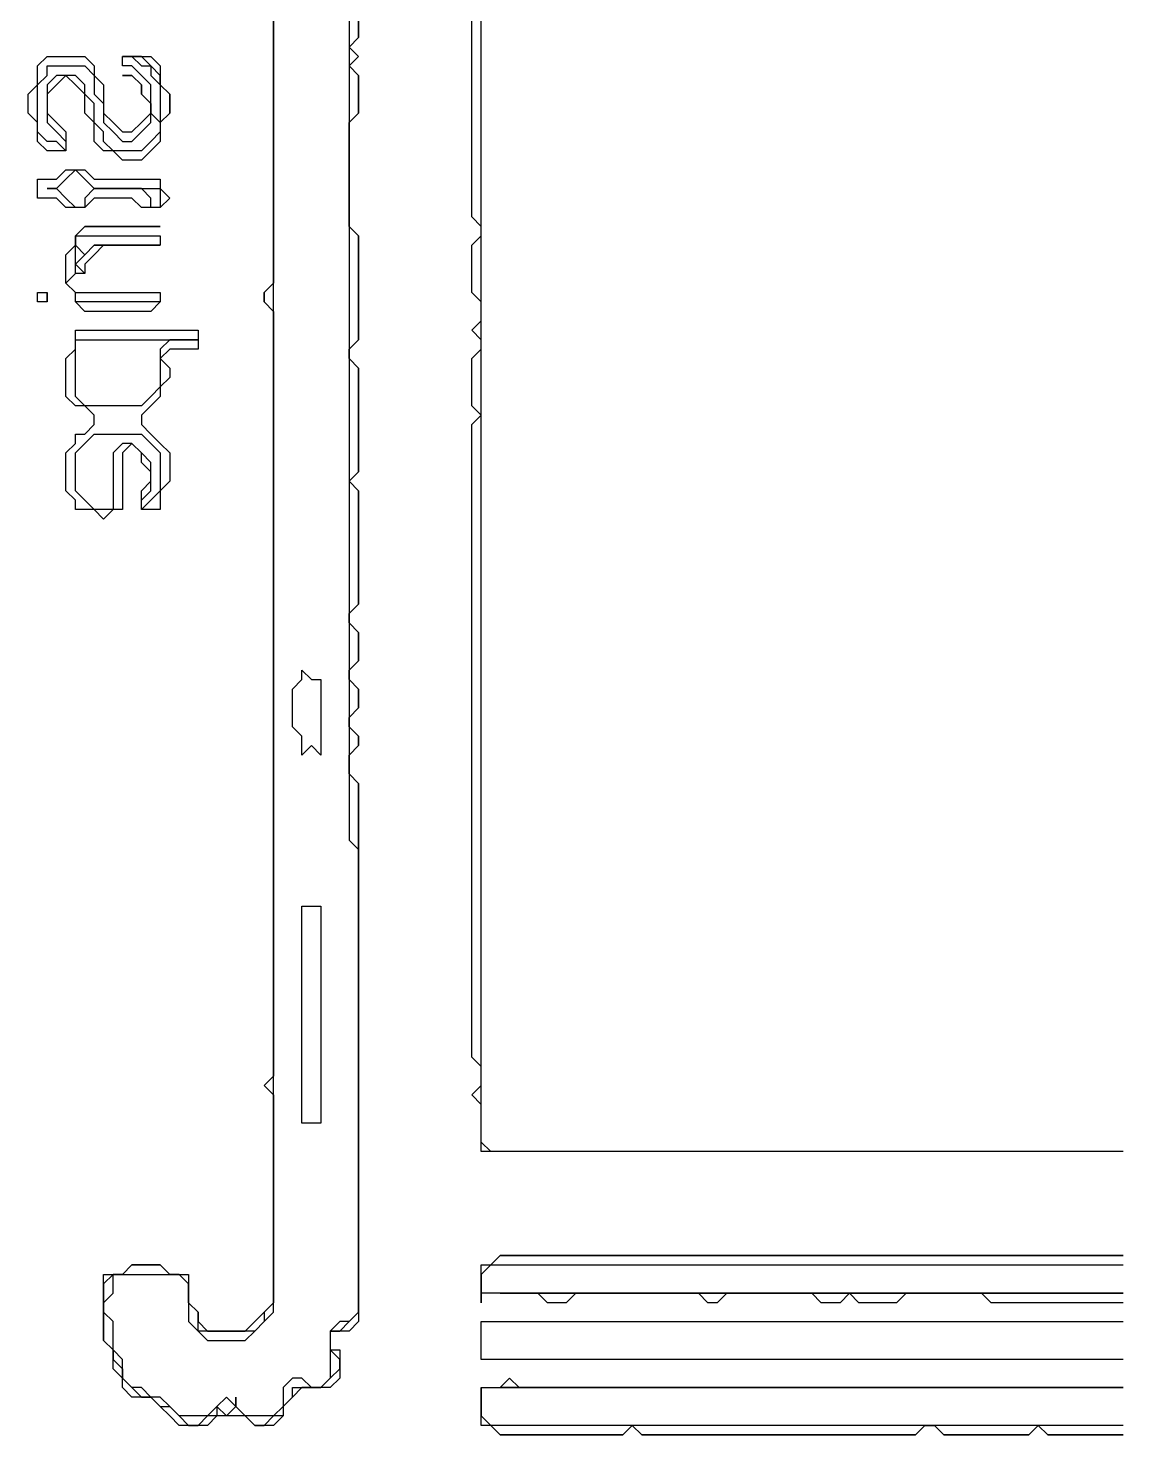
# Model space of a CAD drawing. Header units: metres. Extents: x 61 to 947, y 23 to 655.
# Drawn here: x 492 to 607.8, y 357 to 506 of the extents above; entities that cross this region are included whole.
import ezdxf

# ---------------------------------------------------------------- set-up
doc = ezdxf.new("R2010")
doc.units = ezdxf.units.M

msp = doc.modelspace()

# ---------------------------------------------------------------- linework, layer by layer
for points in [[(526, 507, 0), (526, 506, 0), (526, 505, 0), (526, 504, 0), (526, 503, 0), (526, 502, 0), (526, 501, 0), (526, 500, 0), (526, 499, 0), (526, 498, 0), (526, 497, 0), (526, 496, 0), (526, 495, 0), (526, 494, 0), (526, 493, 0), (526, 492, 0), (526, 491, 0), (526, 490, 0), (526, 489, 0), (526, 488, 0), (526, 487, 0), (526, 486, 0), (526, 485, 0), (526, 484, 0), (526, 483, 0), (526, 482, 0), (526, 481, 0), (526, 480, 0), (526, 479, 0), (526, 478, 0), (526, 477, 0), (526, 476, 0), (526, 475, 0), (526, 474, 0), (526, 473, 0), (526, 472, 0), (526, 471, 0), (526, 470, 0), (526, 469, 0), (526, 468, 0), (526, 467, 0), (526, 466, 0), (526, 465, 0), (526, 464, 0), (526, 463, 0), (526, 462, 0), (526, 461, 0), (526, 460, 0), (526, 459, 0), (526, 458, 0), (526, 457, 0), (526, 456, 0), (526, 455, 0), (526, 454, 0), (526, 453, 0), (526, 452, 0), (526, 451, 0), (526, 450, 0), (526, 449, 0), (526, 448, 0), (526, 447, 0), (526, 446, 0), (526, 445, 0), (526, 444, 0), (526, 443, 0), (526, 442, 0), (526, 441, 0), (526, 440, 0), (526, 439, 0), (526, 438, 0), (526, 437, 0), (526, 436, 0), (526, 435, 0), (526, 434, 0), (526, 433, 0), (526, 432, 0), (526, 431, 0), (526, 430, 0), (526, 429, 0), (526, 428, 0), (526, 427, 0), (526, 426, 0), (526, 425, 0), (526, 424, 0), (526, 423, 0), (526, 422, 0), (526, 421, 0), (526, 420, 0), (527, 419, 0), (527, 418, 0), (527, 417, 0), (527, 416, 0), (527, 415, 0), (527, 414, 0), (527, 413, 0), (527, 412, 0), (527, 411, 0), (527, 410, 0), (527, 409, 0), (527, 408, 0), (527, 407, 0), (527, 406, 0), (527, 405, 0), (527, 404, 0), (527, 403, 0), (527, 402, 0), (527, 401, 0), (527, 400, 0), (527, 399, 0), (527, 398, 0), (527, 397, 0), (527, 396, 0), (527, 395, 0), (527, 394, 0), (527, 393, 0), (527, 392, 0), (527, 391, 0), (527, 390, 0), (527, 389, 0), (527, 388, 0), (527, 387, 0), (527, 386, 0), (527, 385, 0), (527, 384, 0), (527, 383, 0), (527, 382, 0), (527, 381, 0), (527, 380, 0), (527, 379, 0), (527, 378, 0), (527, 377, 0), (527, 376, 0), (527, 375, 0), (527, 374, 0), (527, 373, 0), (527, 372, 0), (527, 371, 0), (527, 370, 0), (526, 369, 0), (525, 369, 0), (524, 368, 0), (524, 367, 0), (524, 366, 0), (524, 365, 0), (524, 364, 0), (524, 363, 0), (523, 362, 0), (522, 362, 0), (521, 363, 0), (520, 363, 0), (519, 362, 0), (519, 361, 0), (519, 360, 0), (519, 359, 0), (518, 359, 0), (517, 359, 0), (516, 359, 0), (515, 359, 0), (514, 360, 0), (513, 361, 0), (512, 360, 0), (512, 359, 0), (511, 359, 0), (510, 359, 0), (509, 359, 0), (508, 359, 0), (507, 360, 0), (506, 361, 0), (505, 361, 0), (504, 362, 0), (503, 362, 0), (502, 363, 0), (502, 364, 0), (502, 365, 0), (501, 366, 0), (501, 367, 0), (501, 368, 0), (501, 369, 0), (500, 370, 0), (500, 371, 0), (501, 372, 0), (501, 373, 0), (501, 374, 0), (502, 374, 0), (503, 374, 0), (504, 374, 0), (505, 374, 0), (506, 374, 0), (507, 374, 0), (508, 374, 0), (509, 373, 0), (509, 372, 0), (509, 371, 0), (509, 370, 0), (509, 369, 0), (510, 368, 0), (511, 367, 0), (512, 367, 0), (513, 367, 0), (514, 367, 0), (515, 367, 0), (516, 368, 0), (517, 369, 0), (518, 370, 0), (518, 371, 0), (518, 372, 0), (518, 373, 0), (518, 374, 0), (518, 375, 0), (518, 376, 0), (518, 377, 0), (518, 378, 0), (518, 379, 0), (518, 380, 0), (518, 381, 0), (518, 382, 0), (518, 383, 0), (518, 384, 0), (518, 385, 0), (518, 386, 0), (518, 387, 0), (518, 388, 0), (518, 389, 0), (518, 390, 0), (518, 391, 0), (518, 392, 0), (518, 393, 0), (518, 394, 0), (518, 395, 0), (518, 396, 0), (518, 397, 0), (518, 398, 0), (518, 399, 0), (518, 400, 0), (518, 401, 0), (518, 402, 0), (518, 403, 0), (518, 404, 0), (518, 405, 0), (518, 406, 0), (518, 407, 0), (518, 408, 0), (518, 409, 0), (518, 410, 0), (518, 411, 0), (518, 412, 0), (518, 413, 0), (518, 414, 0), (518, 415, 0), (518, 416, 0), (518, 417, 0), (518, 418, 0), (518, 419, 0), (518, 420, 0), (518, 421, 0), (518, 422, 0), (518, 423, 0), (518, 424, 0), (518, 425, 0), (518, 426, 0), (518, 427, 0), (518, 428, 0), (518, 429, 0), (518, 430, 0), (518, 431, 0), (518, 432, 0), (518, 433, 0), (518, 434, 0), (518, 435, 0), (518, 436, 0), (518, 437, 0), (518, 438, 0), (518, 439, 0), (518, 440, 0), (518, 441, 0), (518, 442, 0), (518, 443, 0), (518, 444, 0), (518, 445, 0), (518, 446, 0), (518, 447, 0), (518, 448, 0), (518, 449, 0), (518, 450, 0), (518, 451, 0), (518, 452, 0), (518, 453, 0), (518, 454, 0), (518, 455, 0), (518, 456, 0), (518, 457, 0), (518, 458, 0), (518, 459, 0), (518, 460, 0), (518, 461, 0), (518, 462, 0), (518, 463, 0), (518, 464, 0), (518, 465, 0), (518, 466, 0), (518, 467, 0), (518, 468, 0), (518, 469, 0), (518, 470, 0), (518, 471, 0), (518, 472, 0), (518, 473, 0), (518, 474, 0), (518, 475, 0), (518, 476, 0), (518, 477, 0), (518, 478, 0), (518, 479, 0), (518, 480, 0), (518, 481, 0), (518, 482, 0), (518, 483, 0), (518, 484, 0), (518, 485, 0), (518, 486, 0), (518, 487, 0), (518, 488, 0), (518, 489, 0), (518, 490, 0), (518, 491, 0), (518, 492, 0), (518, 493, 0), (518, 494, 0), (518, 495, 0), (518, 496, 0), (518, 497, 0), (518, 498, 0), (518, 499, 0), (518, 500, 0), (518, 501, 0), (518, 502, 0), (518, 503, 0), (518, 504, 0), (518, 505, 0), (518, 506, 0), (518, 507, 0)], [(608, 387, 0), (607, 387, 0), (606, 387, 0), (605, 387, 0), (604, 387, 0), (603, 387, 0), (602, 387, 0), (601, 387, 0), (600, 387, 0), (599, 387, 0), (598, 387, 0), (597, 387, 0), (596, 387, 0), (595, 387, 0), (594, 387, 0), (593, 387, 0), (592, 387, 0), (591, 387, 0), (590, 387, 0), (589, 387, 0), (588, 387, 0), (587, 387, 0), (586, 387, 0), (585, 387, 0), (584, 387, 0), (583, 387, 0), (582, 387, 0), (581, 387, 0), (580, 387, 0), (579, 387, 0), (578, 387, 0), (577, 387, 0), (576, 387, 0), (575, 387, 0), (574, 387, 0), (573, 387, 0), (572, 387, 0), (571, 387, 0), (570, 387, 0), (569, 387, 0), (568, 387, 0), (567, 387, 0), (566, 387, 0), (565, 387, 0), (564, 387, 0), (563, 387, 0), (562, 387, 0), (561, 387, 0), (560, 387, 0), (559, 387, 0), (558, 387, 0), (557, 387, 0), (556, 387, 0), (555, 387, 0), (554, 387, 0), (553, 387, 0), (552, 387, 0), (551, 387, 0), (550, 387, 0), (549, 387, 0), (548, 387, 0), (547, 387, 0), (546, 387, 0), (545, 387, 0), (544, 387, 0), (543, 387, 0), (542, 387, 0), (541, 387, 0), (540, 388, 0), (540, 389, 0), (540, 390, 0), (540, 391, 0), (540, 392, 0), (540, 393, 0), (540, 394, 0), (540, 395, 0), (540, 396, 0), (540, 397, 0), (540, 398, 0), (540, 399, 0), (540, 400, 0), (540, 401, 0), (540, 402, 0), (540, 403, 0), (540, 404, 0), (540, 405, 0), (540, 406, 0), (540, 407, 0), (540, 408, 0), (540, 409, 0), (540, 410, 0), (540, 411, 0), (540, 412, 0), (540, 413, 0), (540, 414, 0), (540, 415, 0), (540, 416, 0), (540, 417, 0), (540, 418, 0), (540, 419, 0), (540, 420, 0), (540, 421, 0), (540, 422, 0), (540, 423, 0), (540, 424, 0), (540, 425, 0), (540, 426, 0), (540, 427, 0), (540, 428, 0), (540, 429, 0), (540, 430, 0), (540, 431, 0), (540, 432, 0), (540, 433, 0), (540, 434, 0), (540, 435, 0), (540, 436, 0), (540, 437, 0), (540, 438, 0), (540, 439, 0), (540, 440, 0), (540, 441, 0), (540, 442, 0), (540, 443, 0), (540, 444, 0), (540, 445, 0), (540, 446, 0), (540, 447, 0), (540, 448, 0), (540, 449, 0), (540, 450, 0), (540, 451, 0), (540, 452, 0), (540, 453, 0), (540, 454, 0), (540, 455, 0), (540, 456, 0), (540, 457, 0), (540, 458, 0), (540, 459, 0), (540, 460, 0), (540, 461, 0), (540, 462, 0), (540, 463, 0), (540, 464, 0), (540, 465, 0), (540, 466, 0), (540, 467, 0), (540, 468, 0), (540, 469, 0), (540, 470, 0), (540, 471, 0), (540, 472, 0), (540, 473, 0), (540, 474, 0), (540, 475, 0), (540, 476, 0), (540, 477, 0), (540, 478, 0), (540, 479, 0), (540, 480, 0), (540, 481, 0), (540, 482, 0), (540, 483, 0), (540, 484, 0), (540, 485, 0), (540, 486, 0), (540, 487, 0), (540, 488, 0), (540, 489, 0), (540, 490, 0), (540, 491, 0), (540, 492, 0), (540, 493, 0), (540, 494, 0), (540, 495, 0), (540, 496, 0), (540, 497, 0), (540, 498, 0), (540, 499, 0), (540, 500, 0), (540, 501, 0), (540, 502, 0), (540, 503, 0), (540, 504, 0), (540, 505, 0), (540, 506, 0), (540, 507, 0)], [(608, 371, 0), (607, 371, 0), (606, 371, 0), (605, 371, 0), (604, 371, 0), (603, 371, 0), (602, 371, 0), (601, 371, 0), (600, 371, 0), (599, 371, 0), (598, 371, 0), (597, 371, 0), (596, 371, 0), (595, 371, 0), (594, 371, 0), (593, 372, 0), (592, 372, 0), (591, 372, 0), (590, 372, 0), (589, 372, 0), (588, 372, 0), (587, 372, 0), (586, 372, 0), (585, 372, 0), (584, 371, 0), (583, 371, 0), (582, 371, 0), (581, 371, 0), (580, 371, 0), (579, 372, 0), (578, 371, 0), (577, 371, 0), (576, 371, 0), (575, 372, 0), (574, 372, 0), (573, 372, 0), (572, 372, 0), (571, 372, 0), (570, 372, 0), (569, 372, 0), (568, 372, 0), (567, 372, 0), (566, 372, 0), (565, 371, 0), (564, 371, 0), (563, 372, 0), (562, 372, 0), (561, 372, 0), (560, 372, 0), (559, 372, 0), (558, 372, 0), (557, 372, 0), (556, 372, 0), (555, 372, 0), (554, 372, 0), (553, 372, 0), (552, 372, 0), (551, 372, 0), (550, 372, 0), (549, 371, 0), (548, 371, 0), (547, 371, 0), (546, 372, 0), (545, 372, 0), (544, 372, 0), (543, 372, 0), (542, 372, 0), (541, 372, 0), (540, 372, 0), (540, 373, 0), (540, 374, 0), (540, 375, 0), (541, 375, 0), (542, 375, 0), (543, 375, 0), (544, 375, 0), (545, 375, 0), (546, 375, 0), (547, 375, 0), (548, 375, 0), (549, 375, 0), (550, 375, 0), (551, 375, 0), (552, 375, 0), (553, 375, 0), (554, 375, 0), (555, 375, 0), (556, 375, 0), (557, 375, 0), (558, 375, 0), (559, 375, 0), (560, 375, 0), (561, 375, 0), (562, 375, 0), (563, 375, 0), (564, 375, 0), (565, 375, 0), (566, 375, 0), (567, 375, 0), (568, 375, 0), (569, 375, 0), (570, 375, 0), (571, 375, 0), (572, 375, 0), (573, 375, 0), (574, 375, 0), (575, 375, 0), (576, 375, 0), (577, 375, 0), (578, 375, 0), (579, 375, 0), (580, 375, 0), (581, 375, 0), (582, 375, 0), (583, 375, 0), (584, 375, 0), (585, 375, 0), (586, 375, 0), (587, 375, 0), (588, 375, 0), (589, 375, 0), (590, 375, 0), (591, 375, 0), (592, 375, 0), (593, 375, 0), (594, 375, 0), (595, 375, 0), (596, 375, 0), (597, 375, 0), (598, 375, 0), (599, 375, 0), (600, 375, 0), (601, 375, 0), (602, 375, 0), (603, 375, 0), (604, 375, 0), (605, 375, 0), (606, 375, 0), (607, 375, 0), (608, 375, 0)], [(608, 365, 0), (607, 365, 0), (606, 365, 0), (605, 365, 0), (604, 365, 0), (603, 365, 0), (602, 365, 0), (601, 365, 0), (600, 365, 0), (599, 365, 0), (598, 365, 0), (597, 365, 0), (596, 365, 0), (595, 365, 0), (594, 365, 0), (593, 365, 0), (592, 365, 0), (591, 365, 0), (590, 365, 0), (589, 365, 0), (588, 365, 0), (587, 365, 0), (586, 365, 0), (585, 365, 0), (584, 365, 0), (583, 365, 0), (582, 365, 0), (581, 365, 0), (580, 365, 0), (579, 365, 0), (578, 365, 0), (577, 365, 0), (576, 365, 0), (575, 365, 0), (574, 365, 0), (573, 365, 0), (572, 365, 0), (571, 365, 0), (570, 365, 0), (569, 365, 0), (568, 365, 0), (567, 365, 0), (566, 365, 0), (565, 365, 0), (564, 365, 0), (563, 365, 0), (562, 365, 0), (561, 365, 0), (560, 365, 0), (559, 365, 0), (558, 365, 0), (557, 365, 0), (556, 365, 0), (555, 365, 0), (554, 365, 0), (553, 365, 0), (552, 365, 0), (551, 365, 0), (550, 365, 0), (549, 365, 0), (548, 365, 0), (547, 365, 0), (546, 365, 0), (545, 365, 0), (544, 365, 0), (543, 365, 0), (542, 365, 0), (541, 365, 0), (540, 365, 0), (540, 366, 0), (540, 367, 0), (540, 368, 0), (540, 369, 0), (541, 369, 0), (542, 369, 0), (543, 369, 0), (544, 369, 0), (545, 369, 0), (546, 369, 0), (547, 369, 0), (548, 369, 0), (549, 369, 0), (550, 369, 0), (551, 369, 0), (552, 369, 0), (553, 369, 0), (554, 369, 0), (555, 369, 0), (556, 369, 0), (557, 369, 0), (558, 369, 0), (559, 369, 0), (560, 369, 0), (561, 369, 0), (562, 369, 0), (563, 369, 0), (564, 369, 0), (565, 369, 0), (566, 369, 0), (567, 369, 0), (568, 369, 0), (569, 369, 0), (570, 369, 0), (571, 369, 0), (572, 369, 0), (573, 369, 0), (574, 369, 0), (575, 369, 0), (576, 369, 0), (577, 369, 0), (578, 369, 0), (579, 369, 0), (580, 369, 0), (581, 369, 0), (582, 369, 0), (583, 369, 0), (584, 369, 0), (585, 369, 0), (586, 369, 0), (587, 369, 0), (588, 369, 0), (589, 369, 0), (590, 369, 0), (591, 369, 0), (592, 369, 0), (593, 369, 0), (594, 369, 0), (595, 369, 0), (596, 369, 0), (597, 369, 0), (598, 369, 0), (599, 369, 0), (600, 369, 0), (601, 369, 0), (602, 369, 0), (603, 369, 0), (604, 369, 0), (605, 369, 0), (606, 369, 0), (607, 369, 0), (608, 369, 0)], [(608, 358, 0), (607, 358, 0), (606, 358, 0), (605, 358, 0), (604, 358, 0), (603, 358, 0), (602, 358, 0), (601, 358, 0), (600, 358, 0), (599, 358, 0), (598, 358, 0), (597, 358, 0), (596, 358, 0), (595, 358, 0), (594, 358, 0), (593, 358, 0), (592, 358, 0), (591, 358, 0), (590, 358, 0), (589, 358, 0), (588, 358, 0), (587, 358, 0), (586, 358, 0), (585, 358, 0), (584, 358, 0), (583, 358, 0), (582, 358, 0), (581, 358, 0), (580, 358, 0), (579, 358, 0), (578, 358, 0), (577, 358, 0), (576, 358, 0), (575, 358, 0), (574, 358, 0), (573, 358, 0), (572, 358, 0), (571, 358, 0), (570, 358, 0), (569, 358, 0), (568, 358, 0), (567, 358, 0), (566, 358, 0), (565, 358, 0), (564, 358, 0), (563, 358, 0), (562, 358, 0), (561, 358, 0), (560, 358, 0), (559, 358, 0), (558, 358, 0), (557, 358, 0), (556, 358, 0), (555, 358, 0), (554, 358, 0), (553, 358, 0), (552, 358, 0), (551, 358, 0), (550, 358, 0), (549, 358, 0), (548, 358, 0), (547, 358, 0), (546, 358, 0), (545, 358, 0), (544, 358, 0), (543, 358, 0), (542, 358, 0), (541, 358, 0), (540, 358, 0), (540, 359, 0), (540, 360, 0), (540, 361, 0), (540, 362, 0), (541, 362, 0), (542, 362, 0), (543, 363, 0), (544, 362, 0), (545, 362, 0), (546, 362, 0), (547, 362, 0), (548, 362, 0), (549, 362, 0), (550, 362, 0), (551, 362, 0), (552, 362, 0), (553, 362, 0), (554, 362, 0), (555, 362, 0), (556, 362, 0), (557, 362, 0), (558, 362, 0), (559, 362, 0), (560, 362, 0), (561, 362, 0), (562, 362, 0), (563, 362, 0), (564, 362, 0), (565, 362, 0), (566, 362, 0), (567, 362, 0), (568, 362, 0), (569, 362, 0), (570, 362, 0), (571, 362, 0), (572, 362, 0), (573, 362, 0), (574, 362, 0), (575, 362, 0), (576, 362, 0), (577, 362, 0), (578, 362, 0), (579, 362, 0), (580, 362, 0), (581, 362, 0), (582, 362, 0), (583, 362, 0), (584, 362, 0), (585, 362, 0), (586, 362, 0), (587, 362, 0), (588, 362, 0), (589, 362, 0), (590, 362, 0), (591, 362, 0), (592, 362, 0), (593, 362, 0), (594, 362, 0), (595, 362, 0), (596, 362, 0), (597, 362, 0), (598, 362, 0), (599, 362, 0), (600, 362, 0), (601, 362, 0), (602, 362, 0), (603, 362, 0), (604, 362, 0), (605, 362, 0), (606, 362, 0), (607, 362, 0), (608, 362, 0)]]:
    msp.add_polyline3d(points)
for points in [[(496, 493, 0), (495, 494, 0), (494, 494, 0), (493, 495, 0), (493, 496, 0), (493, 497, 0), (493, 498, 0), (493, 499, 0), (493, 500, 0), (494, 501, 0), (494, 502, 0), (495, 502, 0), (496, 502, 0), (497, 502, 0), (498, 502, 0), (499, 501, 0), (499, 500, 0), (499, 499, 0), (500, 498, 0), (500, 497, 0), (500, 496, 0), (501, 495, 0), (502, 494, 0), (503, 494, 0), (504, 495, 0), (505, 496, 0), (505, 497, 0), (505, 498, 0), (505, 499, 0), (505, 500, 0), (504, 501, 0), (503, 502, 0), (502, 502, 0), (502, 503, 0), (503, 503, 0), (504, 502, 0), (505, 502, 0), (505, 501, 0), (506, 500, 0), (506, 499, 0), (506, 498, 0), (506, 497, 0), (506, 496, 0), (506, 495, 0), (505, 494, 0), (504, 493, 0), (503, 493, 0), (502, 493, 0), (501, 493, 0), (500, 494, 0), (500, 495, 0), (499, 496, 0), (499, 497, 0), (499, 498, 0), (498, 499, 0), (498, 500, 0), (497, 501, 0), (496, 501, 0), (495, 501, 0), (494, 500, 0), (494, 499, 0), (494, 498, 0), (494, 497, 0), (494, 496, 0), (495, 495, 0), (496, 494, 0)], [(497, 487, 0), (496, 488, 0), (495, 489, 0), (494, 489, 0), (495, 489, 0), (496, 490, 0), (497, 491, 0), (498, 490, 0), (499, 489, 0), (500, 489, 0), (501, 489, 0), (502, 489, 0), (503, 489, 0), (504, 489, 0), (505, 489, 0), (506, 489, 0), (506, 488, 0), (506, 487, 0), (505, 487, 0), (505, 488, 0), (504, 489, 0), (503, 489, 0), (502, 489, 0), (501, 489, 0), (500, 489, 0), (499, 489, 0), (498, 488, 0), (498, 487, 0)], [(497, 480, 0), (497, 481, 0), (497, 482, 0), (497, 483, 0), (497, 484, 0), (498, 484, 0), (499, 484, 0), (500, 484, 0), (501, 484, 0), (502, 484, 0), (503, 484, 0), (504, 484, 0), (505, 484, 0), (506, 484, 0), (506, 483, 0), (505, 483, 0), (504, 483, 0), (503, 483, 0), (502, 483, 0), (501, 483, 0), (500, 483, 0), (499, 483, 0), (498, 482, 0), (497, 481, 0), (498, 480, 0)], [(493, 477, 0), (493, 478, 0), (494, 478, 0), (494, 477, 0)], [(497, 477, 0), (497, 478, 0), (498, 478, 0), (499, 478, 0), (500, 478, 0), (501, 478, 0), (502, 478, 0), (503, 478, 0), (504, 478, 0), (505, 478, 0), (506, 478, 0), (506, 477, 0), (505, 477, 0), (504, 477, 0), (503, 477, 0), (502, 477, 0), (501, 477, 0), (500, 477, 0), (499, 477, 0), (498, 477, 0)], [(498, 466, 0), (497, 467, 0), (497, 468, 0), (497, 469, 0), (497, 470, 0), (497, 471, 0), (497, 472, 0), (497, 473, 0), (498, 473, 0), (499, 473, 0), (500, 473, 0), (501, 473, 0), (502, 473, 0), (503, 473, 0), (504, 473, 0), (505, 473, 0), (506, 473, 0), (507, 473, 0), (508, 473, 0), (509, 473, 0), (510, 473, 0), (509, 473, 0), (508, 473, 0), (507, 473, 0), (506, 472, 0), (506, 471, 0), (506, 470, 0), (506, 469, 0), (506, 468, 0), (505, 467, 0), (504, 466, 0), (503, 466, 0), (502, 466, 0), (501, 466, 0), (500, 466, 0), (499, 466, 0)], [(499, 455, 0), (498, 456, 0), (497, 457, 0), (497, 458, 0), (497, 459, 0), (497, 460, 0), (497, 461, 0), (498, 462, 0), (499, 463, 0), (500, 463, 0), (501, 463, 0), (502, 463, 0), (503, 463, 0), (504, 463, 0), (505, 462, 0), (506, 461, 0), (506, 460, 0), (506, 459, 0), (506, 458, 0), (506, 457, 0), (505, 456, 0), (504, 455, 0), (504, 456, 0), (505, 457, 0), (505, 458, 0), (505, 459, 0), (505, 460, 0), (504, 461, 0), (503, 462, 0), (502, 462, 0), (501, 461, 0), (501, 460, 0), (501, 459, 0), (501, 458, 0), (501, 457, 0), (501, 456, 0), (501, 455, 0), (500, 455, 0)]]:
    msp.add_polyline3d(points, close=True)
at = {"layer": '1'}
for points in [[(518, 507, 0), (518, 506, 0), (518, 505, 0), (518, 504, 0), (518, 503, 0), (518, 502, 0), (518, 501, 0), (518, 500, 0), (518, 499, 0), (518, 498, 0), (518, 497, 0), (518, 496, 0), (518, 495, 0), (518, 494, 0), (518, 493, 0), (518, 492, 0), (518, 491, 0), (518, 490, 0), (518, 489, 0), (518, 488, 0), (518, 487, 0), (518, 486, 0), (518, 485, 0), (518, 484, 0), (518, 483, 0), (518, 482, 0), (518, 481, 0), (518, 480, 0), (518, 479, 0), (517, 478, 0), (517, 477, 0), (518, 476, 0), (518, 475, 0), (518, 474, 0), (518, 473, 0), (518, 472, 0), (518, 471, 0), (518, 470, 0), (518, 469, 0), (518, 468, 0), (518, 467, 0), (518, 466, 0), (518, 465, 0), (518, 464, 0), (518, 463, 0), (518, 462, 0), (518, 461, 0), (518, 460, 0), (518, 459, 0), (518, 458, 0), (518, 457, 0), (518, 456, 0), (518, 455, 0), (518, 454, 0), (518, 453, 0), (518, 452, 0), (518, 451, 0), (518, 450, 0), (518, 449, 0), (518, 448, 0), (518, 447, 0), (518, 446, 0), (518, 445, 0), (518, 444, 0), (518, 443, 0), (518, 442, 0), (518, 441, 0), (518, 440, 0), (518, 439, 0), (518, 438, 0), (518, 437, 0), (518, 436, 0), (518, 435, 0), (518, 434, 0), (518, 433, 0), (518, 432, 0), (518, 431, 0), (518, 430, 0), (518, 429, 0), (518, 428, 0), (518, 427, 0), (518, 426, 0), (518, 425, 0), (518, 424, 0), (518, 423, 0), (518, 422, 0), (518, 421, 0), (518, 420, 0), (518, 419, 0), (518, 418, 0), (518, 417, 0), (518, 416, 0), (518, 415, 0), (518, 414, 0), (518, 413, 0), (518, 412, 0), (518, 411, 0), (518, 410, 0), (518, 409, 0), (518, 408, 0), (518, 407, 0), (518, 406, 0), (518, 405, 0), (518, 404, 0), (518, 403, 0), (518, 402, 0), (518, 401, 0), (518, 400, 0), (518, 399, 0), (518, 398, 0), (518, 397, 0), (518, 396, 0), (518, 395, 0), (517, 394, 0), (518, 393, 0), (518, 392, 0), (518, 391, 0), (518, 390, 0), (518, 389, 0), (518, 388, 0), (518, 387, 0), (518, 386, 0), (518, 385, 0), (518, 384, 0), (518, 383, 0), (518, 382, 0), (518, 381, 0), (518, 380, 0), (518, 379, 0), (518, 378, 0), (518, 377, 0), (518, 376, 0), (518, 375, 0), (518, 374, 0), (518, 373, 0), (518, 372, 0), (518, 371, 0), (517, 370, 0), (517, 369, 0), (516, 368, 0), (515, 368, 0), (514, 368, 0), (513, 368, 0), (512, 368, 0), (511, 368, 0), (510, 368, 0), (510, 369, 0), (510, 370, 0), (509, 371, 0), (509, 372, 0), (509, 373, 0), (508, 374, 0), (507, 374, 0), (506, 375, 0), (505, 375, 0), (504, 375, 0), (503, 375, 0), (502, 374, 0), (501, 374, 0), (500, 373, 0), (500, 372, 0), (500, 371, 0), (500, 370, 0), (500, 369, 0), (500, 368, 0), (500, 367, 0), (501, 366, 0), (501, 365, 0), (502, 364, 0), (502, 363, 0), (503, 362, 0), (504, 361, 0), (505, 361, 0), (506, 360, 0), (507, 360, 0), (508, 359, 0), (509, 358, 0), (510, 358, 0), (511, 359, 0), (512, 360, 0), (513, 359, 0), (514, 360, 0), (514, 361, 0), (514, 360, 0), (515, 359, 0), (516, 358, 0), (517, 358, 0), (518, 359, 0), (519, 360, 0), (520, 361, 0), (520, 362, 0), (521, 362, 0), (522, 362, 0), (523, 362, 0), (524, 363, 0), (525, 364, 0), (525, 365, 0), (524, 366, 0), (525, 366, 0), (525, 365, 0), (525, 364, 0), (525, 363, 0), (524, 362, 0), (523, 362, 0), (522, 362, 0), (521, 362, 0), (520, 361, 0), (519, 360, 0), (519, 359, 0), (518, 358, 0), (517, 358, 0), (516, 358, 0), (515, 359, 0), (514, 359, 0), (513, 359, 0), (512, 359, 0), (511, 358, 0), (510, 358, 0), (509, 358, 0), (508, 358, 0), (507, 359, 0), (506, 360, 0), (505, 361, 0), (504, 361, 0), (503, 361, 0), (502, 362, 0), (502, 363, 0), (501, 364, 0), (501, 365, 0), (501, 366, 0), (500, 367, 0), (500, 368, 0), (500, 369, 0), (500, 370, 0), (500, 371, 0), (500, 372, 0), (500, 373, 0), (500, 374, 0), (501, 374, 0), (502, 374, 0), (503, 375, 0), (504, 375, 0), (505, 375, 0), (506, 375, 0), (507, 374, 0), (508, 374, 0), (509, 374, 0), (509, 373, 0), (509, 372, 0), (509, 371, 0), (510, 370, 0), (510, 369, 0), (511, 368, 0), (512, 368, 0), (513, 368, 0), (514, 368, 0), (515, 368, 0), (516, 369, 0), (517, 370, 0), (518, 371, 0), (518, 372, 0), (518, 373, 0), (518, 374, 0), (518, 375, 0), (518, 376, 0), (518, 377, 0), (518, 378, 0), (518, 379, 0), (518, 380, 0), (518, 381, 0), (518, 382, 0), (518, 383, 0), (518, 384, 0), (518, 385, 0), (518, 386, 0), (518, 387, 0), (518, 388, 0), (518, 389, 0), (518, 390, 0), (518, 391, 0), (518, 392, 0), (518, 393, 0), (517, 394, 0), (518, 395, 0), (518, 396, 0), (518, 397, 0), (518, 398, 0), (518, 399, 0), (518, 400, 0), (518, 401, 0), (518, 402, 0), (518, 403, 0), (518, 404, 0), (518, 405, 0), (518, 406, 0), (518, 407, 0), (518, 408, 0), (518, 409, 0), (518, 410, 0), (518, 411, 0), (518, 412, 0), (518, 413, 0), (518, 414, 0), (518, 415, 0), (518, 416, 0), (518, 417, 0), (518, 418, 0), (518, 419, 0), (518, 420, 0), (518, 421, 0), (518, 422, 0), (518, 423, 0), (518, 424, 0), (518, 425, 0), (518, 426, 0), (518, 427, 0), (518, 428, 0), (518, 429, 0), (518, 430, 0), (518, 431, 0), (518, 432, 0), (518, 433, 0), (518, 434, 0), (518, 435, 0), (518, 436, 0), (518, 437, 0), (518, 438, 0), (518, 439, 0), (518, 440, 0), (518, 441, 0), (518, 442, 0), (518, 443, 0), (518, 444, 0), (518, 445, 0), (518, 446, 0), (518, 447, 0), (518, 448, 0), (518, 449, 0), (518, 450, 0), (518, 451, 0), (518, 452, 0), (518, 453, 0), (518, 454, 0), (518, 455, 0), (518, 456, 0), (518, 457, 0), (518, 458, 0), (518, 459, 0), (518, 460, 0), (518, 461, 0), (518, 462, 0), (518, 463, 0), (518, 464, 0), (518, 465, 0), (518, 466, 0), (518, 467, 0), (518, 468, 0), (518, 469, 0), (518, 470, 0), (518, 471, 0), (518, 472, 0), (518, 473, 0), (518, 474, 0), (518, 475, 0), (518, 476, 0), (517, 477, 0), (517, 478, 0), (518, 479, 0), (518, 480, 0), (518, 481, 0), (518, 482, 0), (518, 483, 0), (518, 484, 0), (518, 485, 0), (518, 486, 0), (518, 487, 0), (518, 488, 0), (518, 489, 0), (518, 490, 0), (518, 491, 0), (518, 492, 0), (518, 493, 0), (518, 494, 0), (518, 495, 0), (518, 496, 0), (518, 497, 0), (518, 498, 0), (518, 499, 0), (518, 500, 0), (518, 501, 0), (518, 502, 0), (518, 503, 0), (518, 504, 0), (518, 505, 0), (518, 506, 0), (518, 507, 0)], [(527, 507, 0), (527, 506, 0), (527, 505, 0), (526, 504, 0), (527, 503, 0), (526, 502, 0), (527, 501, 0), (527, 500, 0), (527, 499, 0), (527, 498, 0), (527, 497, 0), (526, 496, 0), (526, 495, 0), (526, 494, 0), (526, 493, 0), (526, 492, 0), (526, 491, 0), (526, 490, 0), (526, 489, 0), (526, 488, 0), (526, 487, 0), (526, 486, 0), (526, 485, 0), (527, 484, 0), (527, 483, 0), (527, 482, 0), (527, 481, 0), (527, 480, 0), (527, 479, 0), (527, 478, 0), (527, 477, 0), (527, 476, 0), (527, 475, 0), (527, 474, 0), (527, 473, 0), (526, 472, 0), (526, 471, 0), (527, 470, 0), (527, 469, 0), (527, 468, 0), (527, 467, 0), (527, 466, 0), (527, 465, 0), (527, 464, 0), (527, 463, 0), (527, 462, 0), (527, 461, 0), (527, 460, 0), (527, 459, 0), (526, 458, 0), (527, 457, 0), (527, 456, 0), (527, 455, 0), (527, 454, 0), (527, 453, 0), (527, 452, 0), (527, 451, 0), (527, 450, 0), (527, 449, 0), (527, 448, 0), (527, 447, 0), (527, 446, 0), (527, 445, 0), (526, 444, 0), (526, 443, 0), (527, 442, 0), (527, 441, 0), (527, 440, 0), (527, 439, 0), (526, 438, 0), (526, 437, 0), (527, 436, 0), (527, 435, 0), (527, 434, 0), (526, 433, 0), (526, 432, 0), (527, 431, 0), (527, 430, 0), (526, 429, 0), (526, 428, 0), (526, 427, 0), (527, 426, 0), (527, 425, 0), (527, 424, 0), (527, 423, 0), (527, 422, 0), (527, 421, 0), (527, 420, 0), (527, 419, 0), (527, 418, 0), (527, 417, 0), (527, 416, 0), (527, 415, 0), (527, 414, 0), (527, 413, 0), (527, 412, 0), (527, 411, 0), (527, 410, 0), (527, 409, 0), (527, 408, 0), (527, 407, 0), (527, 406, 0), (527, 405, 0), (527, 404, 0), (527, 403, 0), (527, 402, 0), (527, 401, 0), (527, 400, 0), (527, 399, 0), (527, 398, 0), (527, 397, 0), (527, 396, 0), (527, 395, 0), (527, 394, 0), (527, 393, 0), (527, 392, 0), (527, 391, 0), (527, 390, 0), (527, 389, 0), (527, 388, 0), (527, 387, 0), (527, 386, 0), (527, 385, 0), (527, 384, 0), (527, 383, 0), (527, 382, 0), (527, 381, 0), (527, 380, 0), (527, 379, 0), (527, 378, 0), (527, 377, 0), (527, 376, 0), (527, 375, 0), (527, 374, 0), (527, 373, 0), (527, 372, 0), (527, 371, 0), (527, 370, 0), (527, 369, 0), (526, 368, 0), (525, 368, 0), (524, 368, 0), (525, 368, 0), (526, 369, 0), (527, 370, 0), (527, 371, 0), (527, 372, 0), (527, 373, 0), (527, 374, 0), (527, 375, 0), (527, 376, 0), (527, 377, 0), (527, 378, 0), (527, 379, 0), (527, 380, 0), (527, 381, 0), (527, 382, 0), (527, 383, 0), (527, 384, 0), (527, 385, 0), (527, 386, 0), (527, 387, 0), (527, 388, 0), (527, 389, 0), (527, 390, 0), (527, 391, 0), (527, 392, 0), (527, 393, 0), (527, 394, 0), (527, 395, 0), (527, 396, 0), (527, 397, 0), (527, 398, 0), (527, 399, 0), (527, 400, 0), (527, 401, 0), (527, 402, 0), (527, 403, 0), (527, 404, 0), (527, 405, 0), (527, 406, 0), (527, 407, 0), (527, 408, 0), (527, 409, 0), (527, 410, 0), (527, 411, 0), (527, 412, 0), (527, 413, 0), (527, 414, 0), (527, 415, 0), (527, 416, 0), (527, 417, 0), (527, 418, 0), (527, 419, 0), (527, 420, 0), (527, 421, 0), (527, 422, 0), (527, 423, 0), (527, 424, 0), (527, 425, 0), (527, 426, 0), (526, 427, 0), (526, 428, 0), (526, 429, 0), (527, 430, 0), (527, 431, 0), (526, 432, 0), (526, 433, 0), (527, 434, 0), (527, 435, 0), (527, 436, 0), (526, 437, 0), (526, 438, 0), (527, 439, 0), (527, 440, 0), (527, 441, 0), (527, 442, 0), (526, 443, 0), (526, 444, 0), (527, 445, 0), (527, 446, 0), (527, 447, 0), (527, 448, 0), (527, 449, 0), (527, 450, 0), (527, 451, 0), (527, 452, 0), (527, 453, 0), (527, 454, 0), (527, 455, 0), (527, 456, 0), (527, 457, 0), (526, 458, 0), (527, 459, 0), (527, 460, 0), (527, 461, 0), (527, 462, 0), (527, 463, 0), (527, 464, 0), (527, 465, 0), (527, 466, 0), (527, 467, 0), (527, 468, 0), (527, 469, 0), (527, 470, 0), (526, 471, 0), (526, 472, 0), (527, 473, 0), (527, 474, 0), (527, 475, 0), (527, 476, 0), (527, 477, 0), (527, 478, 0), (527, 479, 0), (527, 480, 0), (527, 481, 0), (527, 482, 0), (527, 483, 0), (527, 484, 0), (526, 485, 0), (526, 486, 0), (526, 487, 0), (526, 488, 0), (526, 489, 0), (526, 490, 0), (526, 491, 0), (526, 492, 0), (526, 493, 0), (526, 494, 0), (526, 495, 0), (526, 496, 0), (527, 497, 0), (527, 498, 0), (527, 499, 0), (527, 500, 0), (527, 501, 0), (526, 502, 0), (527, 503, 0), (526, 504, 0), (527, 505, 0), (527, 506, 0), (527, 507, 0)], [(608, 387, 0), (607, 387, 0), (606, 387, 0), (605, 387, 0), (604, 387, 0), (603, 387, 0), (602, 387, 0), (601, 387, 0), (600, 387, 0), (599, 387, 0), (598, 387, 0), (597, 387, 0), (596, 387, 0), (595, 387, 0), (594, 387, 0), (593, 387, 0), (592, 387, 0), (591, 387, 0), (590, 387, 0), (589, 387, 0), (588, 387, 0), (587, 387, 0), (586, 387, 0), (585, 387, 0), (584, 387, 0), (583, 387, 0), (582, 387, 0), (581, 387, 0), (580, 387, 0), (579, 387, 0), (578, 387, 0), (577, 387, 0), (576, 387, 0), (575, 387, 0), (574, 387, 0), (573, 387, 0), (572, 387, 0), (571, 387, 0), (570, 387, 0), (569, 387, 0), (568, 387, 0), (567, 387, 0), (566, 387, 0), (565, 387, 0), (564, 387, 0), (563, 387, 0), (562, 387, 0), (561, 387, 0), (560, 387, 0), (559, 387, 0), (558, 387, 0), (557, 387, 0), (556, 387, 0), (555, 387, 0), (554, 387, 0), (553, 387, 0), (552, 387, 0), (551, 387, 0), (550, 387, 0), (549, 387, 0), (548, 387, 0), (547, 387, 0), (546, 387, 0), (545, 387, 0), (544, 387, 0), (543, 387, 0), (542, 387, 0), (541, 387, 0), (540, 387, 0), (540, 388, 0), (540, 389, 0), (540, 390, 0), (540, 391, 0), (540, 392, 0), (539, 393, 0), (540, 394, 0), (540, 395, 0), (540, 396, 0), (539, 397, 0), (539, 398, 0), (539, 399, 0), (539, 400, 0), (539, 401, 0), (539, 402, 0), (539, 403, 0), (539, 404, 0), (539, 405, 0), (539, 406, 0), (539, 407, 0), (539, 408, 0), (539, 409, 0), (539, 410, 0), (539, 411, 0), (539, 412, 0), (539, 413, 0), (539, 414, 0), (539, 415, 0), (539, 416, 0), (539, 417, 0), (539, 418, 0), (539, 419, 0), (539, 420, 0), (539, 421, 0), (539, 422, 0), (539, 423, 0), (539, 424, 0), (539, 425, 0), (539, 426, 0), (539, 427, 0), (539, 428, 0), (539, 429, 0), (539, 430, 0), (539, 431, 0), (539, 432, 0), (539, 433, 0), (539, 434, 0), (539, 435, 0), (539, 436, 0), (539, 437, 0), (539, 438, 0), (539, 439, 0), (539, 440, 0), (539, 441, 0), (539, 442, 0), (539, 443, 0), (539, 444, 0), (539, 445, 0), (539, 446, 0), (539, 447, 0), (539, 448, 0), (539, 449, 0), (539, 450, 0), (539, 451, 0), (539, 452, 0), (539, 453, 0), (539, 454, 0), (539, 455, 0), (539, 456, 0), (539, 457, 0), (539, 458, 0), (539, 459, 0), (539, 460, 0), (539, 461, 0), (539, 462, 0), (539, 463, 0), (539, 464, 0), (540, 465, 0), (539, 466, 0), (539, 467, 0), (539, 468, 0), (539, 469, 0), (539, 470, 0), (539, 471, 0), (540, 472, 0), (540, 473, 0), (539, 474, 0), (540, 475, 0), (540, 476, 0), (540, 477, 0), (539, 478, 0), (539, 479, 0), (539, 480, 0), (539, 481, 0), (539, 482, 0), (539, 483, 0), (540, 484, 0), (540, 485, 0), (539, 486, 0), (539, 487, 0), (539, 488, 0), (539, 489, 0), (539, 490, 0), (539, 491, 0), (539, 492, 0), (539, 493, 0), (539, 494, 0), (539, 495, 0), (539, 496, 0), (539, 497, 0), (539, 498, 0), (539, 499, 0), (539, 500, 0), (539, 501, 0), (539, 502, 0), (539, 503, 0), (539, 504, 0), (539, 505, 0), (539, 506, 0), (539, 507, 0)], [(608, 376, 0), (607, 376, 0), (606, 376, 0), (605, 376, 0), (604, 376, 0), (603, 376, 0), (602, 376, 0), (601, 376, 0), (600, 376, 0), (599, 376, 0), (598, 376, 0), (597, 376, 0), (596, 376, 0), (595, 376, 0), (594, 376, 0), (593, 376, 0), (592, 376, 0), (591, 376, 0), (590, 376, 0), (589, 376, 0), (588, 376, 0), (587, 376, 0), (586, 376, 0), (585, 376, 0), (584, 376, 0), (583, 376, 0), (582, 376, 0), (581, 376, 0), (580, 376, 0), (579, 376, 0), (578, 376, 0), (577, 376, 0), (576, 376, 0), (575, 376, 0), (574, 376, 0), (573, 376, 0), (572, 376, 0), (571, 376, 0), (570, 376, 0), (569, 376, 0), (568, 376, 0), (567, 376, 0), (566, 376, 0), (565, 376, 0), (564, 376, 0), (563, 376, 0), (562, 376, 0), (561, 376, 0), (560, 376, 0), (559, 376, 0), (558, 376, 0), (557, 376, 0), (556, 376, 0), (555, 376, 0), (554, 376, 0), (553, 376, 0), (552, 376, 0), (551, 376, 0), (550, 376, 0), (549, 376, 0), (548, 376, 0), (547, 376, 0), (546, 376, 0), (545, 376, 0), (544, 376, 0), (543, 376, 0), (542, 376, 0), (541, 375, 0), (540, 374, 0), (540, 373, 0), (540, 372, 0), (540, 371, 0), (540, 372, 0), (540, 373, 0), (540, 374, 0), (540, 375, 0), (541, 375, 0), (542, 376, 0), (543, 376, 0), (544, 376, 0), (545, 376, 0), (546, 376, 0), (547, 376, 0), (548, 376, 0), (549, 376, 0), (550, 376, 0), (551, 376, 0), (552, 376, 0), (553, 376, 0), (554, 376, 0), (555, 376, 0), (556, 376, 0), (557, 376, 0), (558, 376, 0), (559, 376, 0), (560, 376, 0), (561, 376, 0), (562, 376, 0), (563, 376, 0), (564, 376, 0), (565, 376, 0), (566, 376, 0), (567, 376, 0), (568, 376, 0), (569, 376, 0), (570, 376, 0), (571, 376, 0), (572, 376, 0), (573, 376, 0), (574, 376, 0), (575, 376, 0), (576, 376, 0), (577, 376, 0), (578, 376, 0), (579, 376, 0), (580, 376, 0), (581, 376, 0), (582, 376, 0), (583, 376, 0), (584, 376, 0), (585, 376, 0), (586, 376, 0), (587, 376, 0), (588, 376, 0), (589, 376, 0), (590, 376, 0), (591, 376, 0), (592, 376, 0), (593, 376, 0), (594, 376, 0), (595, 376, 0), (596, 376, 0), (597, 376, 0), (598, 376, 0), (599, 376, 0), (600, 376, 0), (601, 376, 0), (602, 376, 0), (603, 376, 0), (604, 376, 0), (605, 376, 0), (606, 376, 0), (607, 376, 0), (608, 376, 0)], [(608, 372, 0), (607, 372, 0), (606, 372, 0), (605, 372, 0), (604, 372, 0), (603, 372, 0), (602, 372, 0), (601, 372, 0), (600, 372, 0), (599, 372, 0), (598, 372, 0), (597, 372, 0), (596, 372, 0), (595, 372, 0), (594, 372, 0), (593, 372, 0), (592, 372, 0), (591, 372, 0), (590, 372, 0), (589, 372, 0), (588, 372, 0), (587, 372, 0), (586, 372, 0), (585, 372, 0), (584, 372, 0), (583, 372, 0), (582, 372, 0), (581, 372, 0), (580, 372, 0), (579, 372, 0), (578, 372, 0), (577, 372, 0), (576, 372, 0), (575, 372, 0), (574, 372, 0), (573, 372, 0), (572, 372, 0), (571, 372, 0), (570, 372, 0), (569, 372, 0), (568, 372, 0), (567, 372, 0), (566, 372, 0), (565, 372, 0), (564, 372, 0), (563, 372, 0), (562, 372, 0), (561, 372, 0), (560, 372, 0), (559, 372, 0), (558, 372, 0), (557, 372, 0), (556, 372, 0), (555, 372, 0), (554, 372, 0), (553, 372, 0), (552, 372, 0), (551, 372, 0), (550, 372, 0), (549, 372, 0), (548, 372, 0), (547, 372, 0), (546, 372, 0), (545, 372, 0), (544, 372, 0), (543, 372, 0), (542, 372, 0), (543, 372, 0), (544, 372, 0), (545, 372, 0), (546, 372, 0), (547, 372, 0), (548, 372, 0), (549, 372, 0), (550, 372, 0), (551, 372, 0), (552, 372, 0), (553, 372, 0), (554, 372, 0), (555, 372, 0), (556, 372, 0), (557, 372, 0), (558, 372, 0), (559, 372, 0), (560, 372, 0), (561, 372, 0), (562, 372, 0), (563, 372, 0), (564, 372, 0), (565, 372, 0), (566, 372, 0), (567, 372, 0), (568, 372, 0), (569, 372, 0), (570, 372, 0), (571, 372, 0), (572, 372, 0), (573, 372, 0), (574, 372, 0), (575, 372, 0), (576, 372, 0), (577, 372, 0), (578, 372, 0), (579, 372, 0), (580, 372, 0), (581, 372, 0), (582, 372, 0), (583, 372, 0), (584, 372, 0), (585, 372, 0), (586, 372, 0), (587, 372, 0), (588, 372, 0), (589, 372, 0), (590, 372, 0), (591, 372, 0), (592, 372, 0), (593, 372, 0), (594, 372, 0), (595, 372, 0), (596, 372, 0), (597, 372, 0), (598, 372, 0), (599, 372, 0), (600, 372, 0), (601, 372, 0), (602, 372, 0), (603, 372, 0), (604, 372, 0), (605, 372, 0), (606, 372, 0), (607, 372, 0), (608, 372, 0)], [(608, 365, 0), (607, 365, 0), (606, 365, 0), (605, 365, 0), (604, 365, 0), (603, 365, 0), (602, 365, 0), (601, 365, 0), (600, 365, 0), (599, 365, 0), (598, 365, 0), (597, 365, 0), (596, 365, 0), (595, 365, 0), (594, 365, 0), (593, 365, 0), (592, 365, 0), (591, 365, 0), (590, 365, 0), (589, 365, 0), (588, 365, 0), (587, 365, 0), (586, 365, 0), (585, 365, 0), (584, 365, 0), (583, 365, 0), (582, 365, 0), (581, 365, 0), (580, 365, 0), (579, 365, 0), (578, 365, 0), (577, 365, 0), (576, 365, 0), (575, 365, 0), (574, 365, 0), (573, 365, 0), (572, 365, 0), (571, 365, 0), (570, 365, 0), (569, 365, 0), (568, 365, 0), (567, 365, 0), (566, 365, 0), (565, 365, 0), (564, 365, 0), (563, 365, 0), (562, 365, 0), (561, 365, 0), (560, 365, 0), (559, 365, 0), (558, 365, 0), (557, 365, 0), (556, 365, 0), (555, 365, 0), (554, 365, 0), (553, 365, 0), (552, 365, 0), (551, 365, 0), (550, 365, 0), (549, 365, 0), (548, 365, 0), (547, 365, 0), (546, 365, 0), (545, 365, 0), (544, 365, 0), (543, 365, 0), (542, 365, 0), (541, 365, 0), (540, 365, 0), (540, 366, 0), (540, 367, 0), (540, 368, 0), (540, 369, 0), (541, 369, 0), (542, 369, 0), (543, 369, 0), (544, 369, 0), (545, 369, 0), (546, 369, 0), (547, 369, 0), (548, 369, 0), (549, 369, 0), (550, 369, 0), (551, 369, 0), (552, 369, 0), (553, 369, 0), (554, 369, 0), (555, 369, 0), (556, 369, 0), (557, 369, 0), (558, 369, 0), (559, 369, 0), (560, 369, 0), (561, 369, 0), (562, 369, 0), (563, 369, 0), (564, 369, 0), (565, 369, 0), (566, 369, 0), (567, 369, 0), (568, 369, 0), (569, 369, 0), (570, 369, 0), (571, 369, 0), (572, 369, 0), (573, 369, 0), (574, 369, 0), (575, 369, 0), (576, 369, 0), (577, 369, 0), (578, 369, 0), (579, 369, 0), (580, 369, 0), (581, 369, 0), (582, 369, 0), (583, 369, 0), (584, 369, 0), (585, 369, 0), (586, 369, 0), (587, 369, 0), (588, 369, 0), (589, 369, 0), (590, 369, 0), (591, 369, 0), (592, 369, 0), (593, 369, 0), (594, 369, 0), (595, 369, 0), (596, 369, 0), (597, 369, 0), (598, 369, 0), (599, 369, 0), (600, 369, 0), (601, 369, 0), (602, 369, 0), (603, 369, 0), (604, 369, 0), (605, 369, 0), (606, 369, 0), (607, 369, 0), (608, 369, 0)], [(608, 357, 0), (607, 357, 0), (606, 357, 0), (605, 357, 0), (604, 357, 0), (603, 357, 0), (602, 357, 0), (601, 357, 0), (600, 357, 0), (599, 358, 0), (598, 357, 0), (597, 357, 0), (596, 357, 0), (595, 357, 0), (594, 357, 0), (593, 357, 0), (592, 357, 0), (591, 357, 0), (590, 357, 0), (589, 357, 0), (588, 358, 0), (587, 358, 0), (586, 357, 0), (585, 357, 0), (584, 357, 0), (583, 357, 0), (582, 357, 0), (581, 357, 0), (580, 357, 0), (579, 357, 0), (578, 357, 0), (577, 357, 0), (576, 357, 0), (575, 357, 0), (574, 357, 0), (573, 357, 0), (572, 357, 0), (571, 357, 0), (570, 357, 0), (569, 357, 0), (568, 357, 0), (567, 357, 0), (566, 357, 0), (565, 357, 0), (564, 357, 0), (563, 357, 0), (562, 357, 0), (561, 357, 0), (560, 357, 0), (559, 357, 0), (558, 357, 0), (557, 357, 0), (556, 358, 0), (555, 357, 0), (554, 357, 0), (553, 357, 0), (552, 357, 0), (551, 357, 0), (550, 357, 0), (549, 357, 0), (548, 357, 0), (547, 357, 0), (546, 357, 0), (545, 357, 0), (544, 357, 0), (543, 357, 0), (542, 357, 0), (541, 358, 0), (540, 358, 0), (540, 359, 0), (540, 360, 0), (540, 361, 0), (540, 362, 0), (540, 361, 0), (540, 360, 0), (540, 359, 0), (541, 358, 0), (542, 357, 0), (543, 357, 0), (544, 357, 0), (545, 357, 0), (546, 357, 0), (547, 357, 0), (548, 357, 0), (549, 357, 0), (550, 357, 0), (551, 357, 0), (552, 357, 0), (553, 357, 0), (554, 357, 0), (555, 357, 0), (556, 358, 0), (557, 357, 0), (558, 357, 0), (559, 357, 0), (560, 357, 0), (561, 357, 0), (562, 357, 0), (563, 357, 0), (564, 357, 0), (565, 357, 0), (566, 357, 0), (567, 357, 0), (568, 357, 0), (569, 357, 0), (570, 357, 0), (571, 357, 0), (572, 357, 0), (573, 357, 0), (574, 357, 0), (575, 357, 0), (576, 357, 0), (577, 357, 0), (578, 357, 0), (579, 357, 0), (580, 357, 0), (581, 357, 0), (582, 357, 0), (583, 357, 0), (584, 357, 0), (585, 357, 0), (586, 357, 0), (587, 358, 0), (588, 358, 0), (589, 357, 0), (590, 357, 0), (591, 357, 0), (592, 357, 0), (593, 357, 0), (594, 357, 0), (595, 357, 0), (596, 357, 0), (597, 357, 0), (598, 357, 0), (599, 358, 0), (600, 357, 0), (601, 357, 0), (602, 357, 0), (603, 357, 0), (604, 357, 0), (605, 357, 0), (606, 357, 0), (607, 357, 0), (608, 357, 0)], [(608, 362, 0), (607, 362, 0), (606, 362, 0), (605, 362, 0), (604, 362, 0), (603, 362, 0), (602, 362, 0), (601, 362, 0), (600, 362, 0), (599, 362, 0), (598, 362, 0), (597, 362, 0), (596, 362, 0), (595, 362, 0), (594, 362, 0), (593, 362, 0), (592, 362, 0), (591, 362, 0), (590, 362, 0), (589, 362, 0), (588, 362, 0), (587, 362, 0), (586, 362, 0), (585, 362, 0), (584, 362, 0), (583, 362, 0), (582, 362, 0), (581, 362, 0), (580, 362, 0), (579, 362, 0), (578, 362, 0), (577, 362, 0), (576, 362, 0), (575, 362, 0), (574, 362, 0), (573, 362, 0), (572, 362, 0), (571, 362, 0), (570, 362, 0), (569, 362, 0), (568, 362, 0), (567, 362, 0), (566, 362, 0), (565, 362, 0), (564, 362, 0), (563, 362, 0), (562, 362, 0), (561, 362, 0), (560, 362, 0), (559, 362, 0), (558, 362, 0), (557, 362, 0), (556, 362, 0), (555, 362, 0), (554, 362, 0), (553, 362, 0), (552, 362, 0), (551, 362, 0), (550, 362, 0), (549, 362, 0), (548, 362, 0), (547, 362, 0), (546, 362, 0), (545, 362, 0), (544, 362, 0), (543, 362, 0), (542, 362, 0), (543, 362, 0), (544, 362, 0), (545, 362, 0), (546, 362, 0), (547, 362, 0), (548, 362, 0), (549, 362, 0), (550, 362, 0), (551, 362, 0), (552, 362, 0), (553, 362, 0), (554, 362, 0), (555, 362, 0), (556, 362, 0), (557, 362, 0), (558, 362, 0), (559, 362, 0), (560, 362, 0), (561, 362, 0), (562, 362, 0), (563, 362, 0), (564, 362, 0), (565, 362, 0), (566, 362, 0), (567, 362, 0), (568, 362, 0), (569, 362, 0), (570, 362, 0), (571, 362, 0), (572, 362, 0), (573, 362, 0), (574, 362, 0), (575, 362, 0), (576, 362, 0), (577, 362, 0), (578, 362, 0), (579, 362, 0), (580, 362, 0), (581, 362, 0), (582, 362, 0), (583, 362, 0), (584, 362, 0), (585, 362, 0), (586, 362, 0), (587, 362, 0), (588, 362, 0), (589, 362, 0), (590, 362, 0), (591, 362, 0), (592, 362, 0), (593, 362, 0), (594, 362, 0), (595, 362, 0), (596, 362, 0), (597, 362, 0), (598, 362, 0), (599, 362, 0), (600, 362, 0), (601, 362, 0), (602, 362, 0), (603, 362, 0), (604, 362, 0), (605, 362, 0), (606, 362, 0), (607, 362, 0), (608, 362, 0)]]:
    msp.add_polyline3d(points, dxfattribs=at)
for points in [[(502, 492, 0), (501, 493, 0), (500, 493, 0), (499, 494, 0), (499, 495, 0), (499, 496, 0), (498, 497, 0), (498, 498, 0), (498, 499, 0), (497, 500, 0), (496, 501, 0), (495, 500, 0), (494, 499, 0), (494, 498, 0), (494, 497, 0), (495, 496, 0), (496, 495, 0), (496, 494, 0), (496, 493, 0), (495, 493, 0), (494, 493, 0), (493, 494, 0), (493, 495, 0), (493, 496, 0), (492, 497, 0), (492, 498, 0), (492, 499, 0), (493, 500, 0), (493, 501, 0), (493, 502, 0), (494, 503, 0), (495, 503, 0), (496, 503, 0), (497, 503, 0), (498, 503, 0), (499, 502, 0), (499, 501, 0), (500, 500, 0), (500, 499, 0), (500, 498, 0), (500, 497, 0), (501, 496, 0), (502, 495, 0), (503, 495, 0), (504, 496, 0), (505, 497, 0), (505, 498, 0), (504, 499, 0), (504, 500, 0), (503, 501, 0), (502, 501, 0), (503, 501, 0), (504, 500, 0), (504, 499, 0), (505, 498, 0), (505, 497, 0), (506, 496, 0), (507, 497, 0), (507, 498, 0), (507, 499, 0), (506, 500, 0), (506, 501, 0), (505, 502, 0), (504, 503, 0), (503, 503, 0), (502, 503, 0), (503, 503, 0), (504, 503, 0), (505, 503, 0), (506, 502, 0), (506, 501, 0), (506, 500, 0), (507, 499, 0), (507, 498, 0), (507, 497, 0), (506, 496, 0), (506, 495, 0), (506, 494, 0), (505, 493, 0), (504, 492, 0), (503, 492, 0)], [(496, 487, 0), (495, 488, 0), (494, 488, 0), (493, 488, 0), (493, 489, 0), (493, 490, 0), (494, 490, 0), (495, 490, 0), (496, 491, 0), (497, 491, 0), (498, 491, 0), (499, 490, 0), (500, 490, 0), (501, 490, 0), (502, 490, 0), (503, 490, 0), (504, 490, 0), (505, 490, 0), (506, 490, 0), (506, 489, 0), (507, 488, 0), (506, 487, 0), (505, 487, 0), (504, 487, 0), (503, 488, 0), (502, 488, 0), (501, 488, 0), (500, 488, 0), (499, 488, 0), (498, 487, 0), (497, 487, 0)], [(498, 476, 0), (497, 477, 0), (497, 478, 0), (496, 479, 0), (496, 480, 0), (496, 481, 0), (496, 482, 0), (497, 483, 0), (497, 484, 0), (498, 485, 0), (499, 485, 0), (500, 485, 0), (501, 485, 0), (502, 485, 0), (503, 485, 0), (504, 485, 0), (505, 485, 0), (506, 485, 0), (505, 485, 0), (504, 485, 0), (503, 485, 0), (502, 485, 0), (501, 485, 0), (500, 485, 0), (499, 485, 0), (498, 485, 0), (497, 484, 0), (497, 483, 0), (498, 482, 0), (499, 483, 0), (500, 483, 0), (501, 483, 0), (502, 483, 0), (503, 483, 0), (504, 483, 0), (505, 483, 0), (506, 483, 0), (505, 483, 0), (504, 483, 0), (503, 483, 0), (502, 483, 0), (501, 483, 0), (500, 483, 0), (499, 482, 0), (498, 481, 0), (498, 480, 0), (497, 480, 0), (496, 479, 0), (497, 478, 0), (498, 478, 0), (499, 478, 0), (500, 478, 0), (501, 478, 0), (502, 478, 0), (503, 478, 0), (504, 478, 0), (505, 478, 0), (506, 478, 0), (506, 477, 0), (505, 476, 0), (504, 476, 0), (503, 476, 0), (502, 476, 0), (501, 476, 0), (500, 476, 0), (499, 476, 0)], [(494, 477, 0), (494, 478, 0)], [(500, 454, 0), (499, 455, 0), (498, 455, 0), (497, 455, 0), (497, 456, 0), (496, 457, 0), (496, 458, 0), (496, 459, 0), (496, 460, 0), (496, 461, 0), (497, 462, 0), (497, 463, 0), (498, 463, 0), (499, 464, 0), (499, 465, 0), (498, 466, 0), (497, 466, 0), (496, 467, 0), (496, 468, 0), (496, 469, 0), (496, 470, 0), (496, 471, 0), (497, 472, 0), (497, 473, 0), (497, 474, 0), (498, 474, 0), (499, 474, 0), (500, 474, 0), (501, 474, 0), (502, 474, 0), (503, 474, 0), (504, 474, 0), (505, 474, 0), (506, 474, 0), (507, 474, 0), (508, 474, 0), (509, 474, 0), (510, 474, 0), (510, 473, 0), (510, 472, 0), (509, 472, 0), (508, 472, 0), (507, 472, 0), (506, 471, 0), (507, 470, 0), (507, 469, 0), (506, 468, 0), (506, 467, 0), (505, 466, 0), (504, 465, 0), (504, 464, 0), (505, 463, 0), (506, 462, 0), (507, 461, 0), (507, 460, 0), (507, 459, 0), (507, 458, 0), (506, 457, 0), (506, 456, 0), (506, 455, 0), (505, 455, 0), (504, 455, 0), (504, 456, 0), (504, 457, 0), (505, 458, 0), (505, 459, 0), (504, 460, 0), (504, 461, 0), (503, 462, 0), (502, 461, 0), (502, 460, 0), (502, 459, 0), (502, 458, 0), (502, 457, 0), (502, 456, 0), (502, 455, 0), (501, 455, 0)], [(521, 429, 0), (521, 430, 0), (521, 431, 0), (520, 432, 0), (520, 433, 0), (520, 434, 0), (520, 435, 0), (520, 436, 0), (521, 437, 0), (521, 438, 0), (522, 437, 0), (523, 437, 0), (523, 436, 0), (523, 435, 0), (523, 434, 0), (523, 433, 0), (523, 432, 0), (523, 431, 0), (523, 430, 0), (523, 429, 0), (522, 430, 0)], [(521, 390, 0), (521, 391, 0), (521, 392, 0), (521, 393, 0), (521, 394, 0), (521, 395, 0), (521, 396, 0), (521, 397, 0), (521, 398, 0), (521, 399, 0), (521, 400, 0), (521, 401, 0), (521, 402, 0), (521, 403, 0), (521, 404, 0), (521, 405, 0), (521, 406, 0), (521, 407, 0), (521, 408, 0), (521, 409, 0), (521, 410, 0), (521, 411, 0), (521, 412, 0), (521, 413, 0), (522, 413, 0), (523, 413, 0), (523, 412, 0), (523, 411, 0), (523, 410, 0), (523, 409, 0), (523, 408, 0), (523, 407, 0), (523, 406, 0), (523, 405, 0), (523, 404, 0), (523, 403, 0), (523, 402, 0), (523, 401, 0), (523, 400, 0), (523, 399, 0), (523, 398, 0), (523, 397, 0), (523, 396, 0), (523, 395, 0), (523, 394, 0), (523, 393, 0), (523, 392, 0), (523, 391, 0), (523, 390, 0), (522, 390, 0)]]:
    msp.add_polyline3d(points, close=True, dxfattribs=at)

doc.saveas('drawing.dxf')
